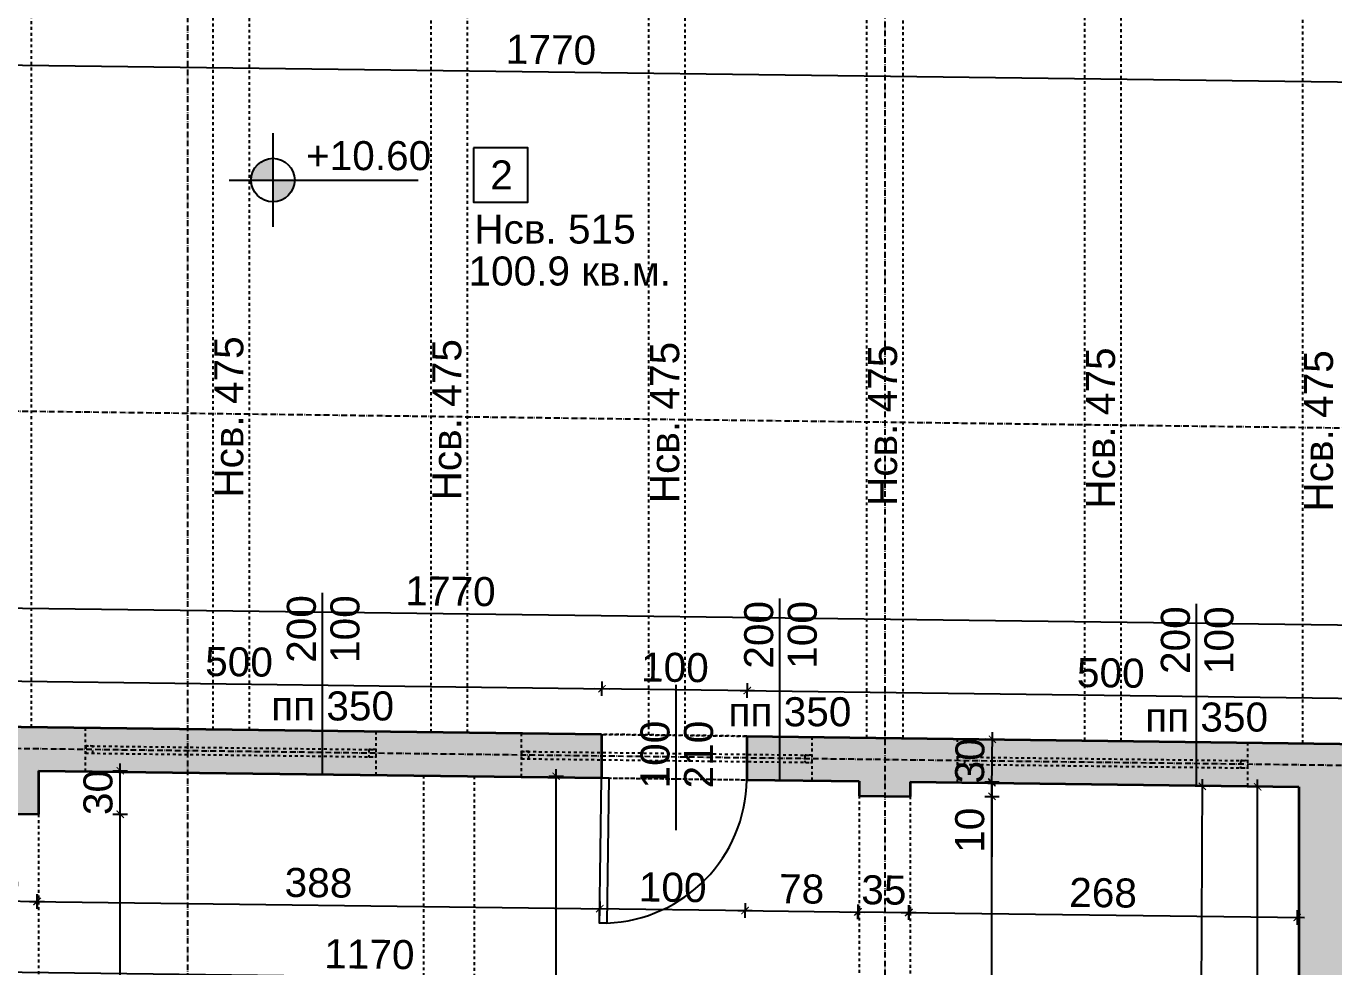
# Model space of a CAD drawing. Header units: inches. Extents: x -72385 to 39588, y -6525 to 66685.
# Drawn here: x -46546 to -45646, y 8686 to 9334 of the extents above; entities that cross this region are included whole.
import ezdxf

# ---------------------------------------------------------------- set-up
doc = ezdxf.new("R2010")
doc.units = ezdxf.units.IN
doc.header["$MEASUREMENT"] = 0
doc.linetypes.add('DashDot', pattern=[0.6, 0.4, -0.1, 0, -0.1])
doc.linetypes.add('Hidden', pattern=[0.4, 0.2, -0.2])
for name, color, linetype, lineweight in [('Врати', 251, 'Continuous', 25), ('Линия на разрез', 252, 'DashDot', 25), ('Надписи Hсв', 252, 'Continuous', 25), ('Надписи врати', 252, 'Continuous', 25), ('Надписи коти вътрешни', 252, 'Continuous', 25), ('Надписи нива', 252, 'Continuous', 25), ('Надписи номера на пом.', 252, 'Continuous', 25), ('Надписи площ', 252, 'Continuous', 25), ('Надписи прозорци', 252, 'Continuous', 25), ('Оси', 252, 'DashDot', 25), ('Пунктир', 253, 'Hidden', 25), ('Разрезни линии', 7, 'Continuous', 35), ('Щрих стени', 254, 'Continuous', 25)]:
    doc.layers.add(name, color=color, linetype=linetype, lineweight=lineweight)
doc.styles.add('Arial Regular', font='arial.ttf')
doc.styles.get("Standard").update_dxf_attribs({"font": 'arial.ttf'})
doc.dimstyles.new('Annotative', dxfattribs={"dimscale": 0, "dimtxt": 20, "dimasz": 5, "dimexe": 5, "dimexo": 5, "dimgap": 5, "dimtad": 1, "dimdec": 0, "dimzin": 0, "dimdsep": 46, "dimtxsty": 'Standard', "dimblk": 'ARCHTICK', "dimcen": 5, "dimdle": 5, "dimadec": 0, "dimazin": 0, "dimtfac": 1, "dimtdec": 0, "dimtofl": 0, "dimtmove": 0, "dimatfit": 3, "dimldrblk": 'ARCHTICK', "dimfxl": 5, "dimfxlon": 1, "dimtolj": 1, "dimtzin": 0, "dimarcsym": 1})

# ---------------------------------------------------------------- blocks, each defined once
blk = doc.blocks.new('_ArchTick')
at = {"color": 0, "linetype": 'ByBlock', "const_width": 0.15}
blk.add_lwpolyline([(-0.5, -0.5), (0.5, 0.5)], dxfattribs=at)
blk = doc.blocks.new('*D1351')
at = {"layer": 'Defpoints', "color": 0, "ltscale": 50, "transparency": 16777216}
for p in [(-46592.34, 8792.07), (-46537.34, 8791.3), (-46538.17, 8731.29)]:
    blk.add_point(p, dxfattribs=at)
at = {"layer": 'Надписи коти вътрешни', "color": 0, "lineweight": -2, "ltscale": 50, "transparency": 16777216}
for p, q in [((-46598.17, 8732.12), (-46533.17, 8731.22)), ((-46593.1, 8737.05), (-46593.24, 8727.05)), ((-46538.1, 8736.29), (-46538.24, 8726.29))]:
    blk.add_line(p, q, dxfattribs=at)
at = {"layer": 'Надписи коти вътрешни', "color": 0, "lineweight": -2, "ltscale": 50, "transparency": 16777216, "xscale": 5, "yscale": 5, "zscale": 5}
for p, rotation in [((-46593.17, 8732.05), 179.2043303357887), ((-46538.17, 8731.29), 359.2043303357888)]:
    blk.add_blockref('_ArchTick', p, dxfattribs=dict(at, rotation=rotation))
at = {"layer": 'Надписи коти вътрешни', "color": 0, "ltscale": 50, "transparency": 16777216, "insert": (-46565.46, 8746.84), "char_height": 20, "attachment_point": 5, "rotation": 359.20433}
blk.add_mtext('\\A1;55', dxfattribs=at)
blk = doc.blocks.new('*D1352')
at = {"layer": 'Defpoints', "color": 0, "ltscale": 50, "transparency": 16777216}
for p in [(-46537.34, 8821.31), (-46149.84, 8816.37), (-46150.98, 8726.36)]:
    blk.add_point(p, dxfattribs=at)
at = {"layer": 'Надписи коти вътрешни', "color": 0, "lineweight": -2, "ltscale": 50, "transparency": 16777216}
for p, q in [((-46543.48, 8731.35), (-46145.98, 8726.29)), ((-46538.42, 8736.29), (-46538.55, 8726.29)), ((-46150.92, 8731.36), (-46151.05, 8721.36))]:
    blk.add_line(p, q, dxfattribs=at)
at = {"layer": 'Надписи коти вътрешни', "color": 0, "lineweight": -2, "ltscale": 50, "transparency": 16777216, "xscale": 5, "yscale": 5, "zscale": 5}
for p, rotation in [((-46538.48, 8731.29), 179.2706286525481), ((-46150.98, 8726.36), 359.2706286525481)]:
    blk.add_blockref('_ArchTick', p, dxfattribs=dict(at, rotation=rotation))
at = {"layer": 'Надписи коти вътрешни', "color": 0, "ltscale": 50, "transparency": 16777216, "insert": (-46344.54, 8744.04), "char_height": 20, "attachment_point": 5, "rotation": 359.27063}
blk.add_mtext('\\A1;388', dxfattribs=at)
blk = doc.blocks.new('*D1320')
at = {"layer": 'Defpoints', "color": 0, "ltscale": 50, "transparency": 16777216}
for p in [(-46149.84, 8816.37), (-46049.84, 8815.1), (-46050.98, 8725.08)]:
    blk.add_point(p, dxfattribs=at)
at = {"layer": 'Надписи коти вътрешни', "color": 0, "lineweight": -2, "ltscale": 50, "transparency": 16777216}
for p, q in [((-46150.92, 8731.36), (-46151.05, 8721.36)), ((-46155.98, 8726.42), (-46045.98, 8725.02)), ((-46050.92, 8730.08), (-46051.05, 8720.09))]:
    blk.add_line(p, q, dxfattribs=at)
at = {"layer": 'Надписи коти вътрешни', "color": 0, "lineweight": -2, "ltscale": 50, "transparency": 16777216, "xscale": 5, "yscale": 5, "zscale": 5}
for p, rotation in [((-46150.98, 8726.36), 179.2706286525463), ((-46050.98, 8725.08), 359.2706286525462)]:
    blk.add_blockref('_ArchTick', p, dxfattribs=dict(at, rotation=rotation))
at = {"layer": 'Надписи коти вътрешни', "color": 0, "ltscale": 50, "transparency": 16777216, "insert": (-46100.79, 8740.93), "char_height": 20, "attachment_point": 5, "rotation": 359.27063}
blk.add_mtext('\\A1;100', dxfattribs=at)
blk = doc.blocks.new('*D1321')
at = {"layer": 'Defpoints', "color": 0, "ltscale": 50, "transparency": 16777216}
for p in [(-46049.84, 8815.1), (-45972.34, 8814.11), (-45973.48, 8724.1)]:
    blk.add_point(p, dxfattribs=at)
at = {"layer": 'Надписи коти вътрешни', "color": 0, "lineweight": -2, "ltscale": 50, "transparency": 16777216}
for p, q in [((-46055.98, 8725.15), (-45968.48, 8724.03)), ((-46050.92, 8730.08), (-46051.05, 8720.09)), ((-45973.42, 8729.1), (-45973.55, 8719.1))]:
    blk.add_line(p, q, dxfattribs=at)
at = {"layer": 'Надписи коти вътрешни', "color": 0, "lineweight": -2, "ltscale": 50, "transparency": 16777216, "xscale": 5, "yscale": 5, "zscale": 5}
for p, rotation in [((-46050.98, 8725.08), 179.2706286525475), ((-45973.48, 8724.1), 359.2706286525474)]:
    blk.add_blockref('_ArchTick', p, dxfattribs=dict(at, rotation=rotation))
at = {"layer": 'Надписи коти вътрешни', "color": 0, "ltscale": 50, "transparency": 16777216, "insert": (-46012.04, 8739.8), "char_height": 20, "attachment_point": 5, "rotation": 359.27063}
blk.add_mtext('\\A1;78', dxfattribs=at)
blk = doc.blocks.new('*D1322')
at = {"layer": 'Defpoints', "color": 0, "ltscale": 50, "transparency": 16777216}
for p in [(-45972.08, 8804.11), (-45937.08, 8803.66), (-45938.1, 8723.65)]:
    blk.add_point(p, dxfattribs=at)
at = {"layer": 'Надписи коти вътрешни', "color": 0, "lineweight": -2, "ltscale": 50, "transparency": 16777216}
for p, q in [((-45978.1, 8724.16), (-45933.1, 8723.58)), ((-45973.04, 8729.09), (-45973.17, 8719.09)), ((-45938.04, 8728.65), (-45938.17, 8718.65))]:
    blk.add_line(p, q, dxfattribs=at)
at = {"layer": 'Надписи коти вътрешни', "color": 0, "lineweight": -2, "ltscale": 50, "transparency": 16777216, "xscale": 5, "yscale": 5, "zscale": 5}
for p, rotation in [((-45973.1, 8724.09), 179.2706286525433), ((-45938.1, 8723.65), 359.2706286525433)]:
    blk.add_blockref('_ArchTick', p, dxfattribs=dict(at, rotation=rotation))
at = {"layer": 'Надписи коти вътрешни', "color": 0, "ltscale": 50, "transparency": 16777216, "insert": (-45955.41, 8739.09), "char_height": 20, "attachment_point": 5, "rotation": 359.27063}
blk.add_mtext('\\A1;35', dxfattribs=at)
blk = doc.blocks.new('*D1323')
at = {"layer": 'Defpoints', "color": 0, "ltscale": 50, "transparency": 16777216}
for p in [(-45937.34, 8813.67), (-45669.84, 8810.26), (-45670.98, 8720.25)]:
    blk.add_point(p, dxfattribs=at)
at = {"layer": 'Надписи коти вътрешни', "color": 0, "lineweight": -2, "ltscale": 50, "transparency": 16777216}
for p, q in [((-45943.48, 8723.72), (-45665.98, 8720.18)), ((-45938.42, 8728.65), (-45938.55, 8718.65)), ((-45670.92, 8725.25), (-45671.05, 8715.25))]:
    blk.add_line(p, q, dxfattribs=at)
at = {"layer": 'Надписи коти вътрешни', "color": 0, "lineweight": -2, "ltscale": 50, "transparency": 16777216, "xscale": 5, "yscale": 5, "zscale": 5}
for p, rotation in [((-45938.48, 8723.65), 179.2706286525474), ((-45670.98, 8720.25), 359.2706286525474)]:
    blk.add_blockref('_ArchTick', p, dxfattribs=dict(at, rotation=rotation))
at = {"layer": 'Надписи коти вътрешни', "color": 0, "ltscale": 50, "transparency": 16777216, "insert": (-45804.54, 8737.16), "char_height": 20, "attachment_point": 5, "rotation": 359.27063}
blk.add_mtext('\\A1;268', dxfattribs=at)
blk = doc.blocks.new('*D8273')
at = {"layer": 'Defpoints', "color": 0, "ltscale": 50, "transparency": 16777216}
for p in [(-46839.84, 8825.16), (-45669.84, 8810.26), (-45671.6, 8671.52)]:
    blk.add_point(p, dxfattribs=at)
at = {"layer": 'Надписи коти вътрешни', "color": 0, "lineweight": -2, "ltscale": 50, "transparency": 16777216}
for p, q in [((-46846.6, 8686.48), (-45666.6, 8671.46)), ((-46841.54, 8691.42), (-46841.67, 8681.42)), ((-45671.54, 8676.52), (-45671.67, 8666.52))]:
    blk.add_line(p, q, dxfattribs=at)
at = {"layer": 'Надписи коти вътрешни', "color": 0, "lineweight": -2, "ltscale": 50, "transparency": 16777216, "xscale": 5, "yscale": 5, "zscale": 5}
for p, rotation in [((-46841.6, 8686.42), 179.2706286525473), ((-45671.6, 8671.52), 359.2706286525473)]:
    blk.add_blockref('_ArchTick', p, dxfattribs=dict(at, rotation=rotation))
at = {"layer": 'Надписи коти вътрешни', "color": 0, "ltscale": 50, "transparency": 16777216, "insert": (-46309.55, 8694.86), "char_height": 20, "attachment_point": 5, "rotation": 359.27063}
blk.add_mtext('\\A1;1170', dxfattribs=at)
blk = doc.blocks.new('*D1327')
at = {"layer": 'Defpoints', "color": 0, "ltscale": 50, "transparency": 16777216}
for p in [(-46537.34, 8791.3), (-46481.02, 8791.3), (-46537.34, 8263.76)]:
    blk.add_point(p, dxfattribs=at)
at = {"layer": 'Надписи коти вътрешни', "color": 0, "lineweight": -2, "ltscale": 50, "transparency": 16777216}
for p, q in [((-46481.02, 8258.76), (-46481.02, 8796.3)), ((-46486.02, 8791.3), (-46476.02, 8791.3)), ((-46486.02, 8263.76), (-46476.02, 8263.76))]:
    blk.add_line(p, q, dxfattribs=at)
at = {"layer": 'Надписи коти вътрешни', "color": 0, "lineweight": -2, "ltscale": 50, "transparency": 16777216, "xscale": 5, "yscale": 5, "zscale": 5}
for p, rotation in [((-46481.02, 8791.3), 90), ((-46481.02, 8263.76), 270)]:
    blk.add_blockref('_ArchTick', p, dxfattribs=dict(at, rotation=rotation))
at = {"layer": 'Надписи коти вътрешни', "color": 0, "ltscale": 50, "transparency": 16777216, "insert": (-46496.24, 8527.53), "char_height": 20, "attachment_point": 5, "rotation": 90}
blk.add_mtext('\\A1;528', dxfattribs=at)
blk = doc.blocks.new('*D1357')
at = {"layer": 'Defpoints', "color": 0, "ltscale": 50, "transparency": 16777216}
for p in [(-46237.34, 8817.49), (-46181.02, 8817.49), (-46237.34, 8299.95)]:
    blk.add_point(p, dxfattribs=at)
at = {"layer": 'Надписи коти вътрешни', "color": 0, "lineweight": -2, "ltscale": 50, "transparency": 16777216}
for p, q in [((-46181.02, 8294.95), (-46181.02, 8822.49)), ((-46186.02, 8817.49), (-46176.02, 8817.49)), ((-46186.02, 8299.95), (-46176.02, 8299.95))]:
    blk.add_line(p, q, dxfattribs=at)
at = {"layer": 'Надписи коти вътрешни', "color": 0, "lineweight": -2, "ltscale": 50, "transparency": 16777216, "xscale": 5, "yscale": 5, "zscale": 5}
for p, rotation in [((-46181.02, 8817.49), 90), ((-46181.02, 8299.95), 270)]:
    blk.add_blockref('_ArchTick', p, dxfattribs=dict(at, rotation=rotation))
at = {"layer": 'Надписи коти вътрешни', "color": 0, "ltscale": 50, "transparency": 16777216, "insert": (-46196.24, 8558.72), "char_height": 20, "attachment_point": 5, "rotation": 90}
blk.add_mtext('\\A1;518', dxfattribs=at)
blk = doc.blocks.new('*D1359')
at = {"layer": 'Defpoints', "color": 0, "ltscale": 50, "transparency": 16777216}
for p in [(-45937.08, 8803.66), (-45881.02, 8803.66), (-45937.59, 8256.13)]:
    blk.add_point(p, dxfattribs=at)
at = {"layer": 'Надписи коти вътрешни', "color": 0, "lineweight": -2, "ltscale": 50, "transparency": 16777216}
for p, q in [((-45886.02, 8803.66), (-45876.02, 8803.66)), ((-45881.02, 8251.13), (-45881.02, 8808.66)), ((-45886.02, 8256.13), (-45876.02, 8256.13))]:
    blk.add_line(p, q, dxfattribs=at)
at = {"layer": 'Надписи коти вътрешни', "color": 0, "lineweight": -2, "ltscale": 50, "transparency": 16777216, "xscale": 5, "yscale": 5, "zscale": 5}
for p, rotation in [((-45881.02, 8803.66), 90), ((-45881.02, 8256.13), 270)]:
    blk.add_blockref('_ArchTick', p, dxfattribs=dict(at, rotation=rotation))
at = {"layer": 'Надписи коти вътрешни', "color": 0, "ltscale": 50, "transparency": 16777216, "insert": (-45896.24, 8529.9), "char_height": 20, "attachment_point": 5, "rotation": 90}
blk.add_mtext('\\A1;548', dxfattribs=at)
blk = doc.blocks.new('*D8099')
at = {"layer": 'Defpoints', "color": 0, "ltscale": 50, "transparency": 16777216}
for p in [(-45937.34, 8813.67), (-45881.02, 8813.67), (-45937.08, 8803.66)]:
    blk.add_point(p, dxfattribs=at)
at = {"layer": 'Надписи коти вътрешни', "color": 0, "lineweight": -2, "ltscale": 50, "transparency": 16777216}
for p, q in [((-45886.02, 8813.67), (-45876.02, 8813.67)), ((-45881.02, 8813.67), (-45881.02, 8798.66)), ((-45886.02, 8803.66), (-45876.02, 8803.66)), ((-45881.02, 8803.66), (-45881.02, 8761.97))]:
    blk.add_line(p, q, dxfattribs=at)
at = {"layer": 'Надписи коти вътрешни', "color": 0, "lineweight": -2, "ltscale": 50, "transparency": 16777216, "xscale": 5, "yscale": 5, "zscale": 5}
for p, rotation in [((-45881.02, 8813.67), 90), ((-45881.02, 8803.66), 270)]:
    blk.add_blockref('_ArchTick', p, dxfattribs=dict(at, rotation=rotation))
at = {"layer": 'Надписи коти вътрешни', "color": 0, "ltscale": 50, "transparency": 16777216, "insert": (-45896.24, 8780.31), "char_height": 20, "attachment_point": 5, "rotation": 90}
blk.add_mtext('\\A1;10', dxfattribs=at)
blk = doc.blocks.new('*D1389')
at = {"layer": 'Defpoints', "color": 0, "ltscale": 50, "transparency": 16777216}
for p in [(-46537.34, 8821.31), (-46481.02, 8821.31), (-46537.34, 8791.3)]:
    blk.add_point(p, dxfattribs=at)
at = {"layer": 'Надписи коти вътрешни', "color": 0, "lineweight": -2, "ltscale": 50, "transparency": 16777216}
for p, q in [((-46486.02, 8821.31), (-46476.02, 8821.31)), ((-46481.02, 8786.3), (-46481.02, 8826.31)), ((-46486.02, 8791.3), (-46476.02, 8791.3))]:
    blk.add_line(p, q, dxfattribs=at)
at = {"layer": 'Надписи коти вътрешни', "color": 0, "lineweight": -2, "ltscale": 50, "transparency": 16777216, "xscale": 5, "yscale": 5, "zscale": 5}
for p, rotation in [((-46481.02, 8821.31), 90), ((-46481.02, 8791.3), 270)]:
    blk.add_blockref('_ArchTick', p, dxfattribs=dict(at, rotation=rotation))
at = {"layer": 'Надписи коти вътрешни', "color": 0, "ltscale": 50, "transparency": 16777216, "insert": (-46496.24, 8806.31), "char_height": 20, "attachment_point": 5, "rotation": 90}
blk.add_mtext('\\A1;30', dxfattribs=at)
blk = doc.blocks.new('*D1391')
at = {"layer": 'Defpoints', "color": 0, "ltscale": 50, "transparency": 16777216}
for p in [(-45698.16, 8810.26), (-45669.84, 8810.26), (-45669.84, 8252.72)]:
    blk.add_point(p, dxfattribs=at)
at = {"layer": 'Надписи коти вътрешни', "color": 0, "lineweight": -2, "ltscale": 50, "transparency": 16777216}
for p, q in [((-45698.16, 8247.72), (-45698.16, 8815.26)), ((-45693.16, 8810.26), (-45703.16, 8810.26)), ((-45693.16, 8252.72), (-45703.16, 8252.72))]:
    blk.add_line(p, q, dxfattribs=at)
at = {"layer": 'Надписи коти вътрешни', "color": 0, "lineweight": -2, "ltscale": 50, "transparency": 16777216, "xscale": 5, "yscale": 5, "zscale": 5}
for p, rotation in [((-45698.16, 8810.26), 90), ((-45698.16, 8252.72), 270)]:
    blk.add_blockref('_ArchTick', p, dxfattribs=dict(at, rotation=rotation))
at = {"layer": 'Надписи коти вътрешни', "color": 0, "ltscale": 50, "transparency": 16777216, "insert": (-45713.37, 8531.49), "char_height": 20, "attachment_point": 5, "rotation": 90}
blk.add_mtext('\\A1;558', dxfattribs=at)
blk = doc.blocks.new('*D1392')
at = {"layer": 'Defpoints', "color": 0, "ltscale": 50, "transparency": 16777216}
for p in [(-45736.2, 8810.56), (-45669.84, 8810.26), (-45672.34, 8242.75)]:
    blk.add_point(p, dxfattribs=at)
at = {"layer": 'Надписи коти вътрешни', "color": 0, "lineweight": -2, "ltscale": 50, "transparency": 16777216}
for p, q in [((-45738.72, 8238.04), (-45736.17, 8815.55)), ((-45731.2, 8810.53), (-45741.2, 8810.58)), ((-45733.7, 8243.02), (-45743.7, 8243.06))]:
    blk.add_line(p, q, dxfattribs=at)
at = {"layer": 'Надписи коти вътрешни', "color": 0, "lineweight": -2, "ltscale": 50, "transparency": 16777216, "xscale": 5, "yscale": 5, "zscale": 5}
for p, rotation in [((-45736.2, 8810.56), 89.74760361467345), ((-45738.7, 8243.04), 269.7476036146735)]:
    blk.add_blockref('_ArchTick', p, dxfattribs=dict(at, rotation=rotation))
at = {"layer": 'Надписи коти вътрешни', "color": 0, "ltscale": 50, "transparency": 16777216, "insert": (-45752.66, 8526.86), "char_height": 20, "attachment_point": 5, "rotation": 89.7476}
blk.add_mtext('\\A1;568', dxfattribs=at)
blk = doc.blocks.new('*D1402')
at = {"layer": 'Defpoints', "color": 0, "ltscale": 50, "transparency": 16777216}
for p in [(-46149.44, 8877.78), (-46649.84, 8852.74), (-46149.84, 8846.38)]:
    blk.add_point(p, dxfattribs=at)
at = {"layer": 'Надписи коти вътрешни', "color": 0, "lineweight": -2, "ltscale": 50, "transparency": 16777216}
for p, q in [((-46654.44, 8884.21), (-46144.44, 8877.72)), ((-46649.5, 8879.15), (-46649.37, 8889.15)), ((-46149.5, 8872.79), (-46149.37, 8882.78))]:
    blk.add_line(p, q, dxfattribs=at)
at = {"layer": 'Надписи коти вътрешни', "color": 0, "lineweight": -2, "ltscale": 50, "transparency": 16777216, "xscale": 5, "yscale": 5, "zscale": 5}
for p, rotation in [((-46649.44, 8884.15), 179.2706286525471), ((-46149.44, 8877.78), 359.2706286525471)]:
    blk.add_blockref('_ArchTick', p, dxfattribs=dict(at, rotation=rotation))
at = {"layer": 'Надписи коти вътрешни', "color": 0, "ltscale": 50, "transparency": 16777216, "insert": (-46399.24, 8896.18), "char_height": 20, "attachment_point": 5, "rotation": 359.27063}
blk.add_mtext('\\A1;500', dxfattribs=at)
blk = doc.blocks.new('*D1403')
at = {"layer": 'Defpoints', "color": 0, "ltscale": 50, "transparency": 16777216}
for p in [(-46049.44, 8876.51), (-46149.84, 8846.38), (-46049.84, 8845.1)]:
    blk.add_point(p, dxfattribs=at)
at = {"layer": 'Надписи коти вътрешни', "color": 0, "lineweight": -2, "ltscale": 50, "transparency": 16777216}
for p, q in [((-46154.44, 8877.85), (-46044.44, 8876.45)), ((-46149.5, 8872.79), (-46149.37, 8882.78)), ((-46049.5, 8871.51), (-46049.37, 8881.51))]:
    blk.add_line(p, q, dxfattribs=at)
at = {"layer": 'Надписи коти вътрешни', "color": 0, "lineweight": -2, "ltscale": 50, "transparency": 16777216, "xscale": 5, "yscale": 5, "zscale": 5}
for p, rotation in [((-46149.44, 8877.78), 179.2706286525463), ((-46049.44, 8876.51), 359.2706286525462)]:
    blk.add_blockref('_ArchTick', p, dxfattribs=dict(at, rotation=rotation))
at = {"layer": 'Надписи коти вътрешни', "color": 0, "ltscale": 50, "transparency": 16777216, "insert": (-46099.24, 8892.36), "char_height": 20, "attachment_point": 5, "rotation": 359.27063}
blk.add_mtext('\\A1;100', dxfattribs=at)
blk = doc.blocks.new('*D1404')
at = {"layer": 'Defpoints', "color": 0, "ltscale": 50, "transparency": 16777216}
for p in [(-45549.44, 8870.15), (-46049.84, 8845.1), (-45549.84, 8838.74)]:
    blk.add_point(p, dxfattribs=at)
at = {"layer": 'Надписи коти вътрешни', "color": 0, "lineweight": -2, "ltscale": 50, "transparency": 16777216}
for p, q in [((-46054.44, 8876.58), (-45544.44, 8870.08)), ((-46049.5, 8871.51), (-46049.37, 8881.51)), ((-45549.5, 8865.15), (-45549.37, 8875.15))]:
    blk.add_line(p, q, dxfattribs=at)
at = {"layer": 'Надписи коти вътрешни', "color": 0, "lineweight": -2, "ltscale": 50, "transparency": 16777216, "xscale": 5, "yscale": 5, "zscale": 5}
for p, rotation in [((-46049.44, 8876.51), 179.2706286525475), ((-45549.44, 8870.15), 359.2706286525474)]:
    blk.add_blockref('_ArchTick', p, dxfattribs=dict(at, rotation=rotation))
at = {"layer": 'Надписи коти вътрешни', "color": 0, "ltscale": 50, "transparency": 16777216, "insert": (-45799.24, 8888.54), "char_height": 20, "attachment_point": 5, "rotation": 359.27063}
blk.add_mtext('\\A1;500', dxfattribs=at)
blk = doc.blocks.new('*D1369')
at = {"layer": 'Defpoints', "color": 0, "ltscale": 50, "transparency": 16777216}
for p in [(-45368.92, 8918.32), (-47139.84, 8868.98), (-45369.84, 8846.45)]:
    blk.add_point(p, dxfattribs=at)
at = {"layer": 'Надписи коти вътрешни', "color": 0, "lineweight": -2, "ltscale": 50, "transparency": 16777216}
for p, q in [((-47143.92, 8940.92), (-45363.92, 8918.26)), ((-47138.99, 8935.85), (-47138.86, 8945.85)), ((-45368.99, 8913.32), (-45368.86, 8923.32))]:
    blk.add_line(p, q, dxfattribs=at)
at = {"layer": 'Надписи коти вътрешни', "color": 0, "lineweight": -2, "ltscale": 50, "transparency": 16777216, "xscale": 5, "yscale": 5, "zscale": 5}
for p, rotation in [((-47138.92, 8940.85), 179.2706286525473), ((-45368.92, 8918.32), 359.2706286525473)]:
    blk.add_blockref('_ArchTick', p, dxfattribs=dict(at, rotation=rotation))
at = {"layer": 'Надписи коти вътрешни', "color": 0, "ltscale": 50, "transparency": 16777216, "insert": (-46253.73, 8944.8), "char_height": 20, "attachment_point": 5, "rotation": 359.27063}
blk.add_mtext('\\A1;1770', dxfattribs=at)
blk = doc.blocks.new('*D8260')
at = {"layer": 'Defpoints', "color": 0, "ltscale": 50, "transparency": 16777216}
for p in [(-45368.92, 9292.08), (-47139.84, 9242.74), (-45369.84, 9220.2)]:
    blk.add_point(p, dxfattribs=at)
at = {"layer": 'Надписи коти вътрешни', "color": 0, "lineweight": -2, "ltscale": 50, "transparency": 16777216}
for p, q in [((-47138.99, 9309.61), (-47138.86, 9319.61)), ((-47143.92, 9314.67), (-45363.92, 9292.01)), ((-45368.99, 9287.08), (-45368.86, 9297.08))]:
    blk.add_line(p, q, dxfattribs=at)
at = {"layer": 'Надписи коти вътрешни', "color": 0, "lineweight": -2, "ltscale": 50, "transparency": 16777216, "xscale": 5, "yscale": 5, "zscale": 5}
for p, rotation in [((-47138.92, 9314.61), 179.2706286525473), ((-45368.92, 9292.08), 359.2706286525473)]:
    blk.add_blockref('_ArchTick', p, dxfattribs=dict(at, rotation=rotation))
at = {"layer": 'Надписи коти вътрешни', "color": 0, "ltscale": 50, "transparency": 16777216, "insert": (-46184.55, 9317.67), "char_height": 20, "attachment_point": 5, "rotation": 359.27063}
blk.add_mtext('\\A1;1770', dxfattribs=at)
blk = doc.blocks.new('*D8098')
at = {"layer": 'Defpoints', "color": 0, "ltscale": 10, "transparency": 16777216}
for p in [(-45880.76, 8842.95), (-45856.98, 8842.65), (-45857.36, 8812.65)]:
    blk.add_point(p, dxfattribs=at)
at = {"layer": 'Надписи коти вътрешни', "color": 0, "lineweight": -2, "ltscale": 10, "transparency": 16777216}
for p, q in [((-45881.2, 8807.95), (-45880.69, 8847.95)), ((-45875.76, 8842.89), (-45885.76, 8843.01)), ((-45876.14, 8812.89), (-45886.14, 8813.02))]:
    blk.add_line(p, q, dxfattribs=at)
at = {"layer": 'Надписи коти вътрешни', "color": 0, "lineweight": -2, "ltscale": 10, "transparency": 16777216, "xscale": 5, "yscale": 5, "zscale": 5}
for p, rotation in [((-45880.76, 8842.95), 89.2706286525493), ((-45881.14, 8812.95), 269.2706286525493)]:
    blk.add_blockref('_ArchTick', p, dxfattribs=dict(at, rotation=rotation))
at = {"layer": 'Надписи коти вътрешни', "color": 0, "ltscale": 10, "transparency": 16777216, "insert": (-45896.17, 8828.15), "char_height": 20, "attachment_point": 5, "rotation": 89.27063}
blk.add_mtext('\\A1;30', dxfattribs=at)

msp = doc.modelspace()

# ---------------------------------------------------------------- hatches: boundary and pattern name
at = {"layer": 'Надписи нива', "ltscale": 50}
h = msp.add_hatch(color=256, dxfattribs=at)
h.dxf.hatch_style = 1
h.paths.add_polyline_path([(-46375.97, 9212.98, 0.414214), (-46360.97, 9227.98), (-46375.97, 9227.98)])
h.paths.add_polyline_path([(-46375.97, 9227.98), (-46375.97, 9242.98, 0.414214), (-46390.97, 9227.98)])
at = {"layer": 'Щрих стени', "ltscale": 10}
h = msp.add_hatch(color=256, dxfattribs=at)
h.dxf.hatch_style = 1
h.paths.add_polyline_path([(-47039.84, 9457.75), (-47139.84, 9459.03), (-47139.84, 10001.57), (-47137.34, 10001.54), (-47137.34, 10061.54), (-47202.34, 10062.37), (-47202.34, 9224.8), (-47139.84, 9224.01), (-47139.84, 9429.03), (-47039.84, 9427.75)])
h.paths.add_polyline_path([(-46749.84, 9454.06), (-46839.84, 9455.21), (-46839.84, 10022.75), (-46837.34, 10022.72), (-46837.34, 10057.73), (-46872.34, 10058.17), (-46872.34, 10023.17), (-46869.84, 10023.14), (-46869.84, 9455.59), (-46939.84, 9456.48), (-46939.84, 9426.48), (-46749.84, 9424.06)])
h.paths.add_polyline_path([(-46539.84, 10006.43), (-46537.34, 10006.4), (-46537.34, 10073.91), (-46572.34, 10074.35), (-46572.34, 10006.85), (-46569.84, 10006.82), (-46569.84, 9471.77), (-46589.84, 9472.03), (-46589.84, 9452.03), (-46649.84, 9452.79), (-46649.84, 9422.79), (-46539.84, 9421.39)])
h.paths.add_polyline_path([(-46339.84, 9448.84), (-46349.84, 9448.97), (-46349.84, 9814), (-46159.84, 9811.58), (-46159.84, 9446.55), (-46179.84, 9446.81), (-46179.84, 9416.8), (-46129.84, 9416.17), (-46129.84, 9841.2), (-46379.84, 9844.38), (-46379.84, 9419.35), (-46339.84, 9418.84)])
h.paths.add_polyline_path([(-46349.84, 10071.52), (-46379.84, 10071.9), (-46379.84, 10004.4), (-46349.84, 10004.02)])
h.paths.add_polyline_path([(-46129.84, 10068.72), (-46159.84, 10069.1), (-46159.84, 10001.6), (-46129.84, 10001.21)])
h.paths.add_polyline_path([(-45937.34, 10066.27), (-45972.34, 10066.72), (-45972.34, 9999.21), (-45969.84, 9999.18), (-45969.84, 9414.13), (-45909.84, 9413.37), (-45909.84, 9443.37), (-45919.84, 9443.5), (-45919.84, 9463.5), (-45939.84, 9463.75), (-45939.84, 9563.76), (-45909.84, 9563.38), (-45909.84, 9578.38), (-45939.84, 9578.76), (-45939.84, 9668.77), (-45804.84, 9667.05), (-45804.84, 9577.04), (-45809.84, 9577.11), (-45809.84, 9562.11), (-45804.84, 9562.04), (-45804.84, 9442.03), (-45809.84, 9442.1), (-45809.84, 9412.09), (-45779.84, 9411.71), (-45779.84, 9441.71), (-45789.84, 9441.84), (-45789.84, 9666.86), (-45779.84, 9666.73), (-45779.84, 9681.73), (-45939.84, 9683.77), (-45939.84, 9998.8), (-45937.34, 9998.76)])
h.paths.add_polyline_path([(-45549.84, 9438.79), (-45639.84, 9439.93), (-45639.84, 10007.48), (-45637.34, 10007.45), (-45637.34, 10042.45), (-45672.34, 10042.89), (-45672.34, 10007.89), (-45669.84, 10007.86), (-45669.84, 9680.33), (-45679.84, 9680.46), (-45679.84, 9665.46), (-45669.84, 9665.33), (-45669.84, 9440.31), (-45679.84, 9440.44), (-45679.84, 9410.44), (-45549.84, 9408.78)])
h.paths.add_polyline_path([(-45339.84, 8798.56), (-45319.84, 8798.31), (-45319.84, 8828.31), (-45339.84, 8828.56), (-45339.84, 9036.08), (-45369.84, 9036.46), (-45369.84, 8846.45), (-45389.84, 8846.7), (-45389.84, 8836.7), (-45449.84, 8837.46), (-45449.84, 8807.46), (-45369.84, 8806.44), (-45369.84, 8736.44), (-45429.84, 8737.2), (-45429.84, 8607.19), (-45369.84, 8606.43), (-45369.84, 8263.9), (-45372.34, 8203.93), (-45337.34, 8203.48), (-45337.34, 8263.49), (-45339.84, 8263.52)])
h.paths.add_polyline_path([(-45549.84, 8838.74), (-46049.84, 8845.1), (-46049.84, 8815.1), (-45972.34, 8814.11), (-45972.34, 8804.11), (-45937.34, 8803.67), (-45937.34, 8813.67), (-45669.84, 8810.26), (-45669.84, 8252.72), (-45672.34, 8207.75), (-45637.34, 8207.3), (-45637.34, 8252.3), (-45639.84, 8252.34), (-45639.84, 8809.88), (-45549.84, 8808.74)])
h.paths.add_polyline_path([(-46149.84, 8846.38), (-46649.84, 8852.74), (-46649.84, 8822.74), (-46592.34, 8822.01), (-46592.34, 8792), (-46537.34, 8791.3), (-46537.34, 8821.31), (-46149.84, 8816.37)])
h.paths.add_polyline_path([(-46749.84, 8854.01), (-46949.84, 8856.56), (-46949.84, 8826.56), (-46869.84, 8825.54), (-46869.84, 8267.99), (-46872.34, 8223.02), (-46837.34, 8222.58), (-46837.34, 8267.58), (-46839.84, 8267.61), (-46839.84, 8825.16), (-46749.84, 8824.01)])
h.paths.add_polyline_path([(-47049.84, 8857.83), (-47119.84, 8858.72), (-47119.84, 8868.73), (-47139.84, 8868.98), (-47139.84, 9064), (-47202.34, 9064.79), (-47202.34, 8849.77), (-47212.34, 8849.9), (-47212.34, 8829.9), (-47202.34, 8829.77), (-47202.34, 8227.22), (-47137.34, 8226.4), (-47137.34, 8286.4), (-47139.84, 8286.43), (-47139.84, 8828.98), (-47049.84, 8827.83)])
h.paths.add_polyline_path([(-46537.34, 8263.76), (-46572.34, 8264.21), (-46572.34, 8219.2), (-46537.34, 8218.76)])
h.paths.add_polyline_path([(-46237.34, 8299.95), (-46272.34, 8300.39), (-46272.34, 8215.38), (-46237.34, 8214.94)])
h.paths.add_polyline_path([(-45937.34, 8256.12), (-45972.34, 8256.57), (-45972.34, 8211.56), (-45937.34, 8211.12)], flags=17)

# ---------------------------------------------------------------- linework, layer by layer
at = {"layer": 'Врати', "ltscale": 50}
msp.add_lwpolyline([(-46149.84, 8816.37), (-46144.84, 8816.31), (-46146.11, 8716.32), (-46151.11, 8716.38)], close=True, dxfattribs=at)
msp.add_arc((-46149.84, 8816.37), 100, 272.13661, 359.27063, dxfattribs=at)
at = {"layer": 'Линия на разрез', "ltscale": 10}
msp.add_line((-46434.8, 10231.25), (-46434.8, 8070.73), dxfattribs=at)
msp.add_lwpolyline([(-52477.21, 9144.44), (-41314.83, 9002.34), (-41314.83, 8502.3), (-40082.38, 8486.61)], dxfattribs=at)
at = {"layer": 'Надписи врати', "ltscale": 50}
msp.add_line((-46098.47, 8780.46), (-46098.47, 8880.46), dxfattribs=at)
at = {"layer": 'Надписи нива', "ltscale": 50}
for p, q in [((-46375.97, 9260.3), (-46375.97, 9195.79)), ((-46405.97, 9227.98), (-46275.97, 9227.98))]:
    msp.add_line(p, q, dxfattribs=at)
msp.add_circle((-46375.97, 9227.98), 15, dxfattribs=at)
at = {"layer": 'Надписи номера на пом.', "ltscale": 50}
msp.add_lwpolyline([(-46237.95, 9250.22), (-46237.95, 9212.72), (-46200.45, 9212.72), (-46200.45, 9250.22)], close=True, dxfattribs=at)
at = {"layer": 'Надписи прозорци', "ltscale": 50}
for p, q in [((-46341.86, 8818.82), (-46341.86, 8943.88)), ((-46027.09, 8814.81), (-46027.09, 8939.87)), ((-45740.3, 8811.16), (-45740.3, 8936.22))]:
    msp.add_line(p, q, dxfattribs=at)
at = {"layer": 'Оси', "ltscale": 10}
msp.add_line((-45954.84, 10429.02), (-45954.84, 7828.81), dxfattribs=at)
msp.add_lwpolyline([(-39839.84, 8751.04), (-51384.84, 8898.02), (-51384.84, 9028.03), (-52699.84, 9044.77)], dxfattribs=at)
at = {"layer": 'Пунктир', "ltscale": 10}
for p, q in [((-46542.34, 9421.42), (-46542.34, 8851.37)), ((-46417.34, 9419.83), (-46417.34, 8849.78)), ((-46392.34, 9419.51), (-46392.34, 8849.46)), ((-46267.34, 9417.92), (-46267.34, 8847.87)), ((-46242.34, 9417.6), (-46242.34, 8847.55)), ((-46117.34, 9416.01), (-46117.34, 8845.96)), ((-46092.34, 9415.69), (-46092.34, 8845.64)), ((-45967.34, 9414.1), (-45967.34, 8844.05)), ((-45942.34, 9413.78), (-45942.34, 8843.73)), ((-45817.34, 9412.19), (-45817.34, 8842.14)), ((-45792.34, 9411.87), (-45792.34, 8841.82)), ((-45667.34, 9410.28), (-45667.34, 8840.23)), ((-46504.84, 8850.9), (-46304.84, 8848.35)), ((-46504.84, 8820.89), (-46504.84, 8850.9)), ((-46304.84, 8818.35), (-46304.84, 8848.35)), ((-46204.84, 8847.08), (-46004.84, 8844.53)), ((-46204.84, 8817.07), (-46204.84, 8847.08)), ((-46049.84, 8845.1), (-46149.84, 8846.38)), ((-46004.84, 8814.53), (-46004.84, 8844.53)), ((-45904.84, 8843.26), (-45704.84, 8840.71)), ((-45904.84, 8813.25), (-45904.84, 8843.26)), ((-45704.84, 8810.71), (-45704.84, 8840.71)), ((-46504.84, 8838.39), (-46304.84, 8835.85)), ((-46504.84, 8833.39), (-46304.84, 8830.85)), ((-46204.84, 8834.58), (-46004.84, 8832.03)), ((-45904.84, 8830.76), (-45704.84, 8828.21)), ((-46504.84, 8820.89), (-46304.84, 8818.35)), ((-46204.84, 8829.57), (-46004.84, 8827.03)), ((-45904.84, 8825.76), (-45704.84, 8823.21)), ((-46272.34, 8817.93), (-46272.34, 8300.39)), ((-46237.34, 8817.49), (-46237.34, 8299.95)), ((-46204.84, 8817.07), (-46004.84, 8814.53)), ((-46149.84, 8816.37), (-46049.84, 8815.1)), ((-45904.84, 8813.25), (-45704.84, 8810.71)), ((-45972.34, 8804.11), (-45972.34, 8256.57)), ((-45937.34, 8803.67), (-45937.34, 8256.12)), ((-46537.34, 8791.3), (-46537.34, 8263.76))]:
    msp.add_line(p, q, dxfattribs=at)
for points in [[(-46504.84, 8833.39), (-46499.84, 8833.33), (-46499.77, 8838.33), (-46504.77, 8838.39), (-46504.84, 8833.39)], [(-46309.9, 8830.92), (-46304.9, 8830.85), (-46304.84, 8835.85), (-46309.84, 8835.92), (-46309.9, 8830.92)], [(-46204.84, 8829.57), (-46199.84, 8829.51), (-46199.77, 8834.51), (-46204.77, 8834.57), (-46204.84, 8829.57)], [(-46009.9, 8827.1), (-46004.9, 8827.03), (-46004.84, 8832.03), (-46009.84, 8832.1), (-46009.9, 8827.1)], [(-45904.84, 8825.76), (-45899.84, 8825.69), (-45899.77, 8830.69), (-45904.77, 8830.76), (-45904.84, 8825.76)], [(-45709.9, 8823.28), (-45704.9, 8823.22), (-45704.84, 8828.21), (-45709.84, 8828.28), (-45709.9, 8823.28)]]:
    msp.add_lwpolyline(points, dxfattribs=at)
at = {"layer": 'Разрезни линии', "ltscale": 50}
for p, q in [((-46649.84, 8852.74), (-46149.84, 8846.38)), ((-46149.84, 8846.38), (-46149.84, 8816.37)), ((-46049.84, 8845.1), (-45549.84, 8838.74)), ((-46049.84, 8845.1), (-46049.84, 8815.1)), ((-46537.34, 8821.31), (-46149.84, 8816.37)), ((-46537.34, 8821.31), (-46537.34, 8791.3)), ((-46049.84, 8815.1), (-45972.34, 8814.11)), ((-45972.34, 8814.11), (-45972.34, 8804.11)), ((-45937.34, 8813.67), (-45937.34, 8803.67)), ((-45937.34, 8813.67), (-45669.84, 8810.26)), ((-45972.34, 8804.11), (-45937.34, 8803.67)), ((-45669.84, 8810.26), (-45669.84, 8252.72)), ((-46592.34, 8792), (-46537.34, 8791.3))]:
    msp.add_line(p, q, dxfattribs=at)

# ---------------------------------------------------------------- texts
at = {"layer": 'Надписи Hсв', "ltscale": 100, "insert": (-46237.36, 9204.3), "char_height": 20, "width": 180.4891, "attachment_point": 1, "style": 'Arial Regular'}
msp.add_mtext('\\pxt8;Hсв. 515', dxfattribs=at)
at = {"layer": 'Надписи Hсв', "ltscale": 100, "char_height": 20, "width": 180.4891, "attachment_point": 1, "rotation": 90, "style": 'Arial Regular'}
for insert in [(-46416.32, 9009.3), (-46266.32, 9007.39), (-46116.32, 9005.48), (-45966.32, 9003.57), (-45816.32, 9001.66), (-45666.32, 8999.75)]:
    msp.add_mtext('\\pxt8;Hсв. 475', dxfattribs=dict(at, insert=insert))
at = {"layer": 'Надписи врати', "ltscale": 100, "char_height": 20, "width": 180.4891, "attachment_point": 1, "rotation": 90, "style": 'Arial Regular'}
for s, insert in [('100', (-46122.98, 8809.12)), ('210', (-46092.98, 8809.12))]:
    msp.add_mtext(s, dxfattribs=dict(at, insert=insert))
at = {"layer": 'Надписи нива', "ltscale": 100, "insert": (-46353.21, 9254.83), "char_height": 20, "width": 180.4891, "attachment_point": 1, "style": 'Arial Regular'}
msp.add_mtext('+10.60', dxfattribs=at)
at = {"layer": 'Надписи номера на пом.', "ltscale": 100, "insert": (-46308.81, 9241.53), "char_height": 20, "width": 180.4891, "attachment_point": 1, "style": 'Arial Regular'}
msp.add_mtext('\\pxqc;2', dxfattribs=at)
at = {"layer": 'Надписи площ', "ltscale": 100, "insert": (-46241.38, 9175.41), "char_height": 20, "width": 180.4891, "attachment_point": 1, "style": 'Arial Regular'}
msp.add_mtext('100.9 кв.м.', dxfattribs=at)
at = {"layer": 'Надписи прозорци', "ltscale": 100, "char_height": 20, "width": 180.4891, "attachment_point": 1, "rotation": 90, "style": 'Arial Regular'}
for s, insert in [('200', (-46366.38, 8895.59)), ('100', (-46336.38, 8895.51)), ('200', (-46051.61, 8891.58)), ('100', (-46021.61, 8891.5)), ('200', (-45764.81, 8887.93)), ('100', (-45734.81, 8887.85))]:
    msp.add_mtext(s, dxfattribs=dict(at, insert=insert))
at = {"layer": 'Надписи прозорци', "ltscale": 100, "char_height": 20, "width": 180.4891, "attachment_point": 1, "style": 'Arial Regular'}
for insert in [(-46377.18, 8875.92), (-46062.41, 8871.92), (-45775.61, 8868.26)]:
    msp.add_mtext('пп 350', dxfattribs=dict(at, insert=insert))

# ---------------------------------------------------------------- dimensions: what is measured, and where the dimension line sits
at = {"layer": 'Надписи коти вътрешни', "ltscale": 50}
for base, p1, p2, angle, picture, middle, dimtype in [((-45368.92, 9292.08), (-47139.84, 9242.74), (-45369.84, 9220.2), 359.27063, '*D8260', (-46184.74, 9302.46), 129), ((-45671.6, 8671.52), (-46839.84, 8825.16), (-45669.84, 8810.26), 359.27063, '*D8273', (-46309.74, 8679.64), 129), ((-46481.02, 8821.31), (-46537.34, 8791.3), (-46537.34, 8821.31), 90, '*D1389', (-46481.02, 8806.31), 128), ((-45881.02, 8813.67), (-45937.08, 8803.66), (-45937.34, 8813.67), 90, '*D8099', (-45881.02, 8780.31), 128), ((-45938.1, 8723.65), (-45972.08, 8804.11), (-45937.08, 8803.66), 359.27063, '*D1322', (-45955.6, 8723.87), 129)]:
    dim = msp.add_linear_dim(base=base, p1=p1, p2=p2, angle=angle, dimstyle='Annotative', override={"dimscale": 0, "dimtix": 0, "dimtofl": 0, "dimtmove": 0, "dimatfit": 3}, dxfattribs=at)
    dim.commit()
    dim.dimension.update_dxf_attribs({"geometry": picture, "text_midpoint": middle, "dimtype": dimtype})
for p1, p2, distance, picture, middle in [((-47139.84, 8868.98), (-45369.84, 8846.45), 71.88, '*D1369', (-46253.73, 8944.8)), ((-46649.84, 8852.74), (-46149.84, 8846.38), 31.41, '*D1402', (-46399.24, 8896.18)), ((-46149.84, 8846.38), (-46049.84, 8845.1), 31.41, '*D1403', (-46099.24, 8892.36)), ((-46049.84, 8845.1), (-45549.84, 8838.74), 31.41, '*D1404', (-45799.24, 8888.54)), ((-46537.34, 8821.31), (-46149.84, 8816.37), -90.02, '*D1352', (-46344.54, 8744.04)), ((-46149.84, 8816.37), (-46049.84, 8815.1), -90.02, '*D1320', (-46100.79, 8740.93)), ((-46049.84, 8815.1), (-45972.34, 8814.11), -90.02, '*D1321', (-46012.04, 8739.8)), ((-45937.34, 8813.67), (-45669.84, 8810.26), -90.02, '*D1323', (-45804.54, 8737.16)), ((-45672.34, 8242.75), (-45669.84, 8810.26), 66.36, '*D1392', (-45752.66, 8526.86)), ((-46592.34, 8792.07), (-46537.34, 8791.3), -60.02, '*D1351', (-46565.46, 8746.84))]:
    dim = msp.add_aligned_dim(p1=p1, p2=p2, distance=distance, dimstyle='Annotative', override={"dimscale": 0, "dimtix": 0, "dimtofl": 0, "dimtmove": 0, "dimatfit": 3}, dxfattribs=at)
    dim.commit()
    dim.dimension.update_dxf_attribs({"geometry": picture, "text_midpoint": middle})
at = {"layer": 'Надписи коти вътрешни', "ltscale": 10}
dim = msp.add_linear_dim(base=(-45880.76, 8842.95), p1=(-45857.36, 8812.65), p2=(-45856.98, 8842.65), angle=89.27063, dimstyle='Annotative', override={"dimscale": 0, "dimtix": 0, "dimtofl": 0, "dimtmove": 0, "dimatfit": 3}, dxfattribs=at)
dim.commit()
dim.dimension.update_dxf_attribs({"geometry": '*D8098', "text_midpoint": (-45880.95, 8827.95), "dimtype": 129})
at = {"layer": 'Надписи коти вътрешни', "ltscale": 50}
for base, p1, p2, picture, middle in [((-46181.02, 8817.49), (-46237.34, 8299.95), (-46237.34, 8817.49), '*D1357', (-46196.24, 8558.72)), ((-45698.16, 8810.26), (-45669.84, 8252.72), (-45669.84, 8810.26), '*D1391', (-45713.37, 8531.49)), ((-45881.02, 8803.66), (-45937.59, 8256.13), (-45937.08, 8803.66), '*D1359', (-45896.24, 8529.9)), ((-46481.02, 8791.3), (-46537.34, 8263.76), (-46537.34, 8791.3), '*D1327', (-46496.24, 8527.53))]:
    dim = msp.add_linear_dim(base=base, p1=p1, p2=p2, angle=90, dimstyle='Annotative', override={"dimscale": 0, "dimtix": 0, "dimtofl": 0, "dimtmove": 0, "dimatfit": 3}, dxfattribs=at)
    dim.commit()
    dim.dimension.update_dxf_attribs({"geometry": picture, "text_midpoint": middle})

doc.saveas('drawing.dxf')
